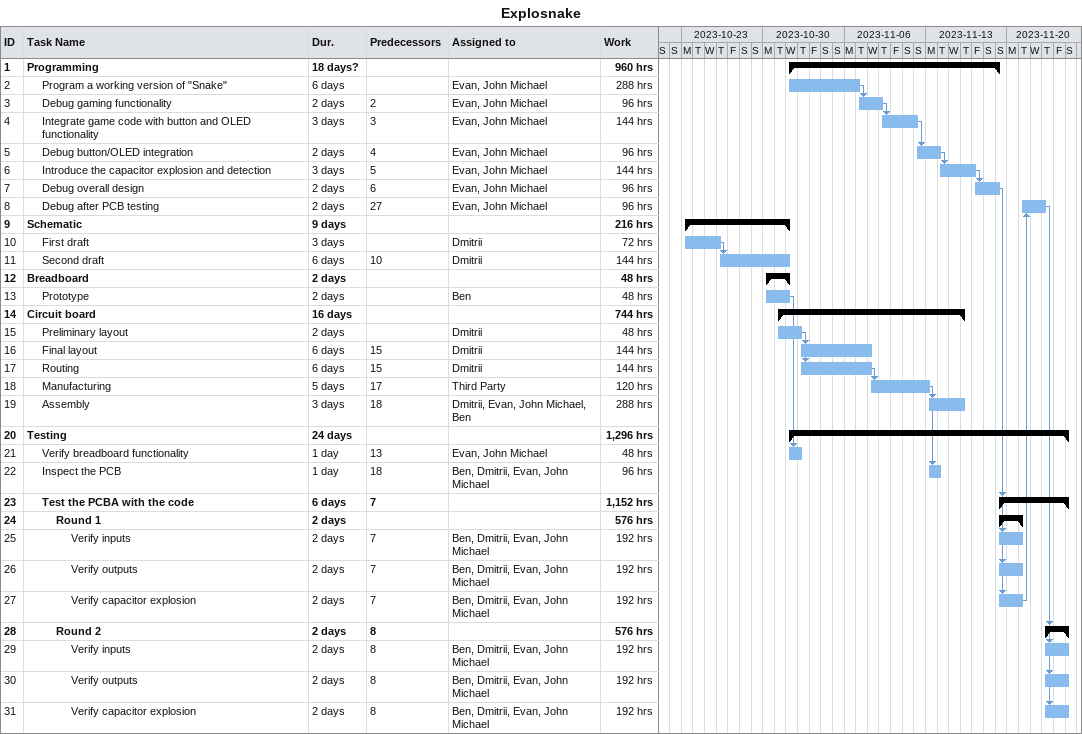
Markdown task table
Explosnake

| ID | Level | Task | Duration | Start | Finish | Predecessors | Resources | Work (h) |
|---|---|---|---|---|---|---|---|---|
| 1 | 1 | **Programming** | 18d? | 2023-11-01 | 2023-11-19 |  |  | 960 |
| 2 | 2 | Program a working version of "Snake" | 6d | 2023-11-01 | 2023-11-07 |  | Evan, John Michael | 288 |
| 3 | 2 | Debug gaming functionality | 2d | 2023-11-07 | 2023-11-09 | 2 | Evan, John Michael | 96 |
| 4 | 2 | Integrate game code with button and OLED functionality | 3d | 2023-11-09 | 2023-11-12 | 3 | Evan, John Michael | 144 |
| 5 | 2 | Debug button/OLED integration | 2d | 2023-11-12 | 2023-11-14 | 4 | Evan, John Michael | 96 |
| 6 | 2 | Introduce the capacitor explosion and detection | 3d | 2023-11-14 | 2023-11-17 | 5 | Evan, John Michael | 144 |
| 7 | 2 | Debug overall design | 2d | 2023-11-17 | 2023-11-19 | 6 | Evan, John Michael | 96 |
| 8 | 2 | Debug after PCB testing | 2d | 2023-11-21 | 2023-11-23 | 27 | Evan, John Michael | 96 |
| 9 | 1 | **Schematic** | 9d | 2023-10-23 | 2023-11-01 |  |  | 216 |
| 10 | 2 | First draft | 3d | 2023-10-23 | 2023-10-26 |  | Dmitrii | 72 |
| 11 | 2 | Second draft | 6d | 2023-10-26 | 2023-11-01 | 10 | Dmitrii | 144 |
| 12 | 1 | **Breadboard** | 2d | 2023-10-30 | 2023-11-01 |  |  | 48 |
| 13 | 2 | Prototype | 2d | 2023-10-30 | 2023-11-01 |  | Ben | 48 |
| 14 | 1 | **Circuit board** | 16d | 2023-10-31 | 2023-11-16 |  |  | 744 |
| 15 | 2 | Preliminary layout | 2d | 2023-10-31 | 2023-11-02 |  | Dmitrii | 48 |
| 16 | 2 | Final layout | 6d | 2023-11-02 | 2023-11-08 | 15 | Dmitrii | 144 |
| 17 | 2 | Routing | 6d | 2023-11-02 | 2023-11-08 | 15 | Dmitrii | 144 |
| 18 | 2 | Manufacturing | 5d | 2023-11-08 | 2023-11-13 | 17 | Third Party | 120 |
| 19 | 2 | Assembly | 3d | 2023-11-13 | 2023-11-16 | 18 | Dmitrii, Evan, John Michael, Ben | 288 |
| 20 | 1 | **Testing** | 24d | 2023-11-01 | 2023-11-25 |  |  | 1296 |
| 21 | 2 | Verify breadboard functionality | 1d | 2023-11-01 | 2023-11-02 | 13 | Evan, John Michael | 48 |
| 22 | 2 | Inspect the PCB | 1d | 2023-11-13 | 2023-11-14 | 18 | Ben, Dmitrii, Evan, John Michael | 96 |
| 23 | 2 | **Test the PCBA with the code** | 6d | 2023-11-19 | 2023-11-25 | 7 |  | 1152 |
| 24 | 3 | **Round 1** | 2d | 2023-11-19 | 2023-11-21 |  |  | 576 |
| 25 | 4 | Verify inputs | 2d | 2023-11-19 | 2023-11-21 | 7 | Ben, Dmitrii, Evan, John Michael | 192 |
| 26 | 4 | Verify outputs | 2d | 2023-11-19 | 2023-11-21 | 7 | Ben, Dmitrii, Evan, John Michael | 192 |
| 27 | 4 | Verify capacitor explosion | 2d | 2023-11-19 | 2023-11-21 | 7 | Ben, Dmitrii, Evan, John Michael | 192 |
| 28 | 3 | **Round 2** | 2d | 2023-11-23 | 2023-11-25 | 8 |  | 576 |
| 29 | 4 | Verify inputs | 2d | 2023-11-23 | 2023-11-25 | 8 | Ben, Dmitrii, Evan, John Michael | 192 |
| 30 | 4 | Verify outputs | 2d | 2023-11-23 | 2023-11-25 | 8 | Ben, Dmitrii, Evan, John Michael | 192 |
| 31 | 4 | Verify capacitor explosion | 2d | 2023-11-23 | 2023-11-25 | 8 | Ben, Dmitrii, Evan, John Michael | 192 |
